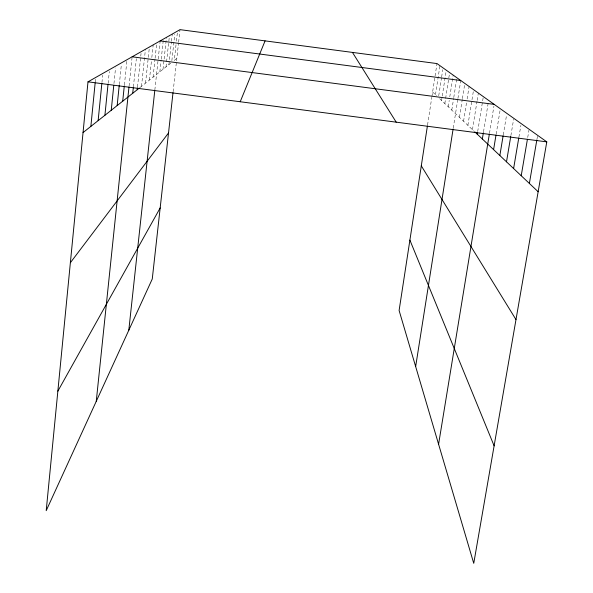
<?xml version="1.0" encoding="UTF-8"?>
<svg xmlns="http://www.w3.org/2000/svg" width="593" height="593" viewBox="0 0 593 593"><rect width="100%" height="100%" fill="white"/><g stroke="black" fill="none" stroke-linecap="round" stroke-linejoin="round"><path stroke-width="0.44" stroke-dasharray="2.96 2.22" d="M95.243 81.99L95.517 79.269M101.944 82.486L102.663 75.222M108.134 83.324L109.327 71.457M113.952 83.583L115.539 67.943M119.312 84.651L121.365 64.622M124.397 84.955L126.909 60.612M129.081 86.081L132.039 57.714M133.388 86.904L136.346 58.692M137.517 86.986L141.06 53.444M141.505 86.326L145.441 49.256M145.552 83.116L149.406 47.01M149.399 80.077L151.43 61.123M151.823 57.506L153.179 44.875M153.053 77.186L155.003 59.107M155.099 58.21L156.752 42.844M154.847 89.951L158.101 59.937M158.198 59.033L160.162 40.917M159.836 71.812L161.126 59.989M161.222 59.085L163.305 39.983M163.001 69.314L166.492 37.322M166.01 66.927L169.45 35.647M168.894 64.644L171.377 42.147M171.473 41.251L172.267 34.046M171.859 60.649L174.765 34.335M176.025 44.794L174.298 60.367L176.833 58.366M176.432 41.132L177.552 31.051M173.119 91.715L178.53 43.111M178.626 42.214L180.027 29.65M427.553 125.019L431.8 97.319M431.941 96.429L434.936 76.89M435.069 76.008L436.982 63.57M435.477 94.702L439.947 65.682M438.738 95.725L441.511 77.765M441.652 76.868L442.763 69.685M441.577 100.462L442.126 96.904M442.267 96.007L446.27 70.189M444.832 103.538L449.642 72.598M448.234 106.755L449.22 100.425M449.783 96.807L453.178 75.111M451.792 110.12L453.63 98.431M453.771 97.534L456.736 78.654M453.252 128.088L457.789 99.32M457.929 98.423L460.754 80.515M459.449 117.355L462.273 99.491M462.421 98.601L464.823 83.42M463.563 121.246L466.543 102.515M467.114 98.949L469.1 86.467M467.892 125.338L471.843 100.647M471.991 99.735L473.599 89.676M472.458 129.645L477.017 101.292M477.165 100.373L478.343 93.057M477.699 131.513L483.199 97.519M483.517 131.816L488.187 103.086M489.499 133.255L493.925 106.184M496.148 134.181L500.04 110.557M503.272 134.907L506.548 115.175M510.899 135.545L513.627 119.23M518.912 137.087L520.884 125.405M527.726 137.465L528.963 130.178M537.006 138.962L537.473 136.242M140.081 87.453L170.969 63.006M432.623 91.997L436.67 95.829M439.709 98.697L474.259 131.349"/><path stroke-width="0.89" d="M427.412 125.931L399.104 310.48L473.748 563.35L546.79 141.868L436.982 63.57L180.027 29.65L87.994 81.827L46.21 510.655L152.26 278.999L173.015 92.634M90.87 126.398L95.154 82.894M98.134 120.638L101.848 83.398M104.909 115.279L108.037 84.236M111.239 110.276L113.767 85.429M117.162 105.584L119.215 85.562M122.714 101.188L124.3 85.859M96.251 401.342L128.985 86.993M132.721 93.279L133.292 87.816M137.235 89.706L137.42 87.89M128.8 330.234L154.743 90.87M415.656 366.548L453.111 128.992M477.269 134.196L477.558 132.402M482.346 138.999L483.369 132.713M438.59 444.231L489.351 134.151M493.598 149.629L495.993 135.093M499.847 155.536L503.123 135.804M506.504 161.822L510.743 136.449M513.612 168.538L518.764 137.991M521.217 175.728L527.414 139.288M529.379 183.437L536.85 139.874M240.217 101.744L265.078 40.873M57.855 391.15L160.169 207.943M70.367 262.721L168.523 132.951M83.042 132.587L139.37 88.016M87.994 81.827L546.79 141.868M160.162 40.917L460.754 80.515M132.135 56.802L494.221 104.383M474.86 131.92L538.147 191.732M352.442 52.406L396.206 122.158M421.289 165.847L515.992 319.605M409.896 240.113L494.117 445.847"/></g></svg>
